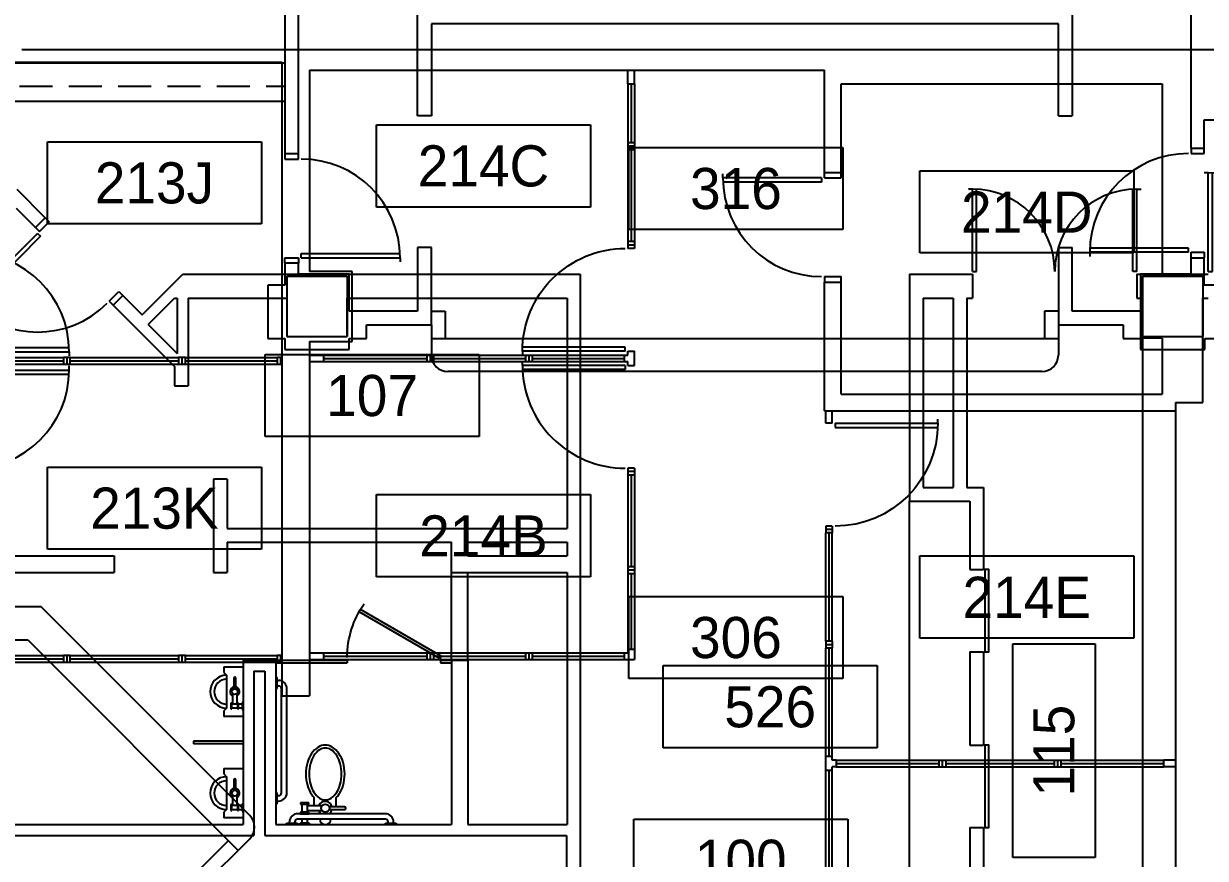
# Model space of a CAD drawing. Header units: inches. Extents: x -219 to 4035, y -10 to 4981.
# Drawn here: x 1685 to 2115.9, y 3794.2 to 4098.6 of the extents above; entities that cross this region are included whole.
import ezdxf
from ezdxf.enums import TextEntityAlignment as Align

# ---------------------------------------------------------------- set-up
doc = ezdxf.new("R2010")
doc.units = ezdxf.units.IN
doc.header["$LTSCALE"] = 48
doc.header["$MEASUREMENT"] = 0
doc.linetypes.add('HIDDEN', pattern=[0.375, 0.25, -0.125])
doc.layers.get('0').update_dxf_attribs({"color": 13, "linetype": 'CONTINUOUS'})
for name, color, linetype in [('F1-BLDG1', 7, 'CONTINUOUS'), ('F1-BLDG3', 161, 'CONTINUOUS'), ('F1-BLDG4', 2, 'CONTINUOUS'), ('F1-DOOR1', 3, 'CONTINUOUS'), ('F1-DOORJMB', 32, 'CONTINUOUS'), ('F1-REST1', 12, 'CONTINUOUS'), ('F1-REST2', 8, 'CONTINUOUS'), ('F1-RMNOS', 3, 'CONTINUOUS'), ('F2-BLDG1', 7, 'CONTINUOUS'), ('F2-DOOR1', 3, 'CONTINUOUS'), ('F2-DOORJMB', 32, 'CONTINUOUS'), ('F2-RMNOS', 3, 'CONTINUOUS'), ('F2-WINDOW1', 1, 'CONTINUOUS'), ('F2-WINDOW2', 4, 'CONTINUOUS'), ('F3-BLDG1', 7, 'CONTINUOUS'), ('F3-BLDG2', 2, 'HIDDEN'), ('F3-BLDG4', 2, 'CONTINUOUS'), ('F3-DOOR1', 3, 'CONTINUOUS'), ('F3-DOORJMB', 32, 'CONTINUOUS'), ('F3-RMNOS', 3, 'CONTINUOUS'), ('F5-RMNOS', 3, 'CONTINUOUS')]:
    doc.layers.add(name, color=color, linetype=linetype)
for name, color, linetype, plot in [('F1-COLUMN1', 8, 'CONTINUOUS', False), ('F2-COLUMN1', 8, 'CONTINUOUS', False), ('F3-COLUMN1', 8, 'CONTINUOUS', False)]:
    doc.layers.add(name, color=color, linetype=linetype, plot=plot)
doc.styles.add('ATTR', font='romans.shx', dxfattribs={"width": 0.8, "height": 1.2})
doc.styles.add('ORIG-RMNOS', font='noting.shx')

# ---------------------------------------------------------------- blocks, each defined once
blk = doc.blocks.new('L-34C1')
for p, q in [((-11, 11), (11, 11)), ((-11, 11), (-11, -11)), ((11, 11), (11, -11)), ((-11, -11), (11, -11))]:
    blk.add_line(p, q)
blk = doc.blocks.new('ADR-30DL')
for p, q in [((0, 31), (-1.5, 31)), ((0, 1), (0, 31)), ((1.5, 1), (1.5, 30.96)), ((58.5, 1), (58.5, 30.96)), ((60, 31), (61.5, 31)), ((60, 1), (60, 31)), ((0, 1), (1.5, 1)), ((60, 1), (58.5, 1))]:
    blk.add_line(p, q)
for centre, start, end in [((0, 1), 0, 90), ((60, 1), 90, 180)]:
    blk.add_arc(centre, 30, start, end)
blk = doc.blocks.new('ADR-36DL')
for p, q in [((0, 37), (-1.5, 37)), ((0, 1), (0, 37)), ((1.5, 1), (1.5, 36.97)), ((70.5, 1), (70.5, 36.97)), ((72, 1), (72, 37)), ((72, 37), (73.5, 37)), ((0, 1), (1.5, 1)), ((72, 1), (70.5, 1))]:
    blk.add_line(p, q)
for centre, start, end in [((0, 1), 0, 90), ((72, 1), 90, 180)]:
    blk.add_arc(centre, 36, start, end)
blk = doc.blocks.new('ADR-36R')
for p, q in [((-1.5, 1), (-1.5, 36.97)), ((0, 1), (0, 37)), ((0, 37), (1.5, 37)), ((0, 1), (-1.5, 1))]:
    blk.add_line(p, q)
blk.add_arc((0, 1), 36, 90, 180)
blk = doc.blocks.new('BDR-34')
for p, q in [((-0.25, 1.43), (29.19, 18.43)), ((0.25, 0.57), (29.69, 17.57)), ((-0.25, 1.43), (0.25, 0.57))]:
    blk.add_line(p, q)
blk.add_arc((0, 1), 34, 0, 35.0958)
blk = doc.blocks.new('PLMB014')
for p, q in [((-9, -7), (-9, 0)), ((-9, 0), (9, 0)), ((3.85, 0), (6.65, 0)), ((9, 0), (9, -7)), ((-0.98, -2.6501), (-4.9, -2.6501)), ((-4.9, -3.35), (-0.98, -3.35)), ((0.7826, -2.3), (4.55, -2.3)), ((4.55, -3.7), (0.784, -3.7)), ((4.2, -0.35), (6.3, -0.35)), ((4.2, -1.6), (4.2, -1.95)), ((6.3, -1.6), (4.2, -1.6)), ((4.2, -1.95), (6.3, -1.95)), ((4.2, -4.05), (4.2, -4.4001)), ((6.3, -4.05), (4.2, -4.05)), ((4.55, -0.35), (4.55, -1.6)), ((4.55, -1.95), (4.55, -4.05)), ((5.95, -1.6), (5.95, -0.35)), ((5.95, -4.05), (5.95, -1.95)), ((6.3, -1.95), (6.3, -1.6)), ((6.3, -4.4001), (6.3, -4.05)), ((-9, -7), (-7, -7)), ((-7, -7), (-6, -6)), ((-6, -6), (6, -6)), ((4.2, -4.4001), (6.3, -4.4001)), ((6, -6), (7, -7)), ((7, -7), (9, -7))]:
    blk.add_line(p, q)
blk.add_circle((0, -3), 1.05)
for centre, radius, start, end in [((4.215, 0.0154), 0.3657, 182.4084, 267.5916), ((6.285, 0.0154), 0.3657, 272.4084, 357.5916), ((-4.9, -3), 0.35, 90, 270), ((0, -3), 1.75, 23.578178, 168.577), ((0, -3), 1.75, 191.8763, 336.5863), ((0, -6), 6, 180, 0), ((0, -6), 4.5, 180, 0)]:
    blk.add_arc(centre, radius, start, end)
at = {"style": 'ATTR', "width": 0.8, "flags": 9}
blk.add_attdef('ESTCODE', (0, 0), '', height=0.00000036, dxfattribs=at)
blk = doc.blocks.new('rmnos')
at = {"color": 11}
for p, q in [((-0.40625, 0.15625), (0.40625, 0.15625)), ((-0.40625, -0.15625), (-0.40625, 0.15625)), ((0.40625, 0.15625), (0.40625, -0.15625)), ((0.40625, -0.15625), (-0.40625, -0.15625))]:
    blk.add_line(p, q, dxfattribs=at)
at = {"color": 9, "style": 'ORIG-RMNOS'}
blk.add_attdef('ROOM', text='', height=0.15625, dxfattribs=at).set_placement((0, 0), align=Align.MIDDLE)
blk = doc.blocks.new('ADR-36L')
for p, q in [((0, 37), (-1.5, 37)), ((0, 1), (0, 37)), ((1.5, 1), (1.5, 36.97)), ((0, 1), (1.5, 1))]:
    blk.add_line(p, q)
blk.add_arc((0, 1), 36, 0, 90)
blk = doc.blocks.new('ard-37.5')
for p, q in [((0, -1), (0, -38.5)), ((0, -1), (1.5, -1)), ((1.5, -1), (1.5, -38.47)), ((0, -38.5), (-1.5, -38.5))]:
    blk.add_line(p, q)
blk.add_arc((0, -1), 37.5, 270, 0)

msp = doc.modelspace()

# ---------------------------------------------------------------- linework, layer by layer
at = {"layer": 'F1-BLDG1'}
for p, q in [((1682.47, 4038.22), (1692.9, 4027.79)), ((1682.29, 4031.33), (1689.36, 4024.25)), ((1689.36, 4024.25), (1692.9, 4027.79)), ((1728.25, 3992.43), (1743.07, 4007.25)), ((1743.07, 4007.25), (1888, 4007.25)), ((1888, 4007.25), (1888, 3714.75)), ((2008, 4007.25), (2008, 3924.5)), ((2008, 4007.25), (2031, 4007.25)), ((2031, 4007.25), (2031, 3998.5)), ((2091, 4007.25), (2091, 3998.5)), ((2091, 4007.25), (2117, 4007.25)), ((1717.64, 3995.97), (1721.18, 3999.51)), ((1721.18, 3999.51), (1728.25, 3992.43)), ((1717.64, 3995.97), (1740, 3973.61)), ((1739.97, 3998.5), (1741, 3998.5)), ((1745, 3998.5), (1745, 3966.5)), ((1745, 3998.5), (1781, 3998.5)), ((1781, 3998.5), (1781, 3984.5)), ((1803, 3984.5), (1803, 3998.5)), ((1803, 3998.5), (1883.25, 3998.5)), ((1883.25, 3998.5), (1883.25, 3914.5)), ((2029, 3998.5), (2029, 3929.5)), ((2029, 3998.5), (2031, 3998.5)), ((2091, 3998.5), (2093, 3998.5)), ((2093, 3998.5), (2093, 3732.5)), ((2115, 3960.5), (2115, 3998.5)), ((2115, 3998.5), (2117, 3998.5)), ((1781, 3984.5), (1803, 3984.5)), ((1740, 3973.61), (1740, 3966.5)), ((1740, 3966.5), (1745, 3966.5)), ((2105, 3960.5), (2115, 3960.5)), ((2105, 3960.5), (2105, 3694.5)), ((1754.25, 3932.5), (1754.25, 3898.5)), ((1759.25, 3932.5), (1754.25, 3932.5)), ((1759.25, 3932.5), (1759.25, 3914.5)), ((2029, 3929.5), (2035, 3929.5)), ((2035, 3929.5), (2035, 3899.5)), ((2008, 3924.5), (2030, 3924.5)), ((2030, 3924.5), (2030, 3899.5)), ((1759.25, 3914.5), (1883.25, 3914.5)), ((1759.25, 3909.5), (1841, 3909.5)), ((1759.25, 3909.5), (1759.25, 3898.5)), ((1841, 3898.5), (1841, 3909.5)), ((1662.75, 3904.5), (1718, 3904.5)), ((1718, 3904.5), (1718, 3898.5)), ((1666.75, 3898.5), (1718, 3898.5)), ((1754.25, 3898.5), (1759.25, 3898.5)), ((1841, 3898.5), (1883.25, 3898.5)), ((1883.25, 3898.5), (1883.25, 3806.5)), ((2030, 3899.5), (2035, 3899.5)), ((1765, 3866.5), (1765, 3806.5)), ((1765, 3866.5), (1777, 3866.5)), ((1777, 3866.5), (1777, 3806.5)), ((1841, 3866.5), (1841, 3806.5)), ((1841, 3866.5), (1847, 3866.5)), ((1847, 3866.5), (1847, 3806.5)), ((2030, 3869.5), (2035, 3869.5)), ((2030, 3869.5), (2030, 3835.5)), ((2035, 3869.5), (2035, 3835.5)), ((2030, 3835.5), (2035, 3835.5)), ((1666.75, 3806.5), (1765, 3806.5)), ((1777, 3806.5), (1841, 3806.5)), ((1847, 3806.5), (1883.25, 3806.5)), ((2030, 3805.5), (2035, 3805.5)), ((2030, 3805.5), (2030, 3781)), ((2035, 3805.5), (2035, 3732.5))]:
    msp.add_line(p, q, dxfattribs=at)
at = {"layer": 'F1-BLDG3'}
for p, q in [((1730.37, 3988.9), (1739.97, 3998.5)), ((1741, 3998.5), (1741, 3978.27)), ((2013, 3998.5), (2024, 3998.5)), ((2013, 3998.5), (2013, 3929.5)), ((2024, 3998.5), (2024, 3929.5)), ((1730.37, 3988.9), (1741, 3978.27)), ((2013, 3929.5), (2024, 3929.5)), ((1847, 3904.5), (1847, 3909.5)), ((1847, 3909.5), (1883.25, 3909.5)), ((1883.25, 3909.5), (1883.25, 3904.5)), ((1847, 3904.5), (1883.25, 3904.5)), ((1769, 3862.5), (1769, 3802.5)), ((1769, 3862.5), (1773, 3862.5)), ((1773, 3862.5), (1773, 3802.5)), ((1663, 3802.5), (1769, 3802.5)), ((1773, 3802.5), (1883, 3802.5)), ((1883, 3802.5), (1883, 3790.5))]:
    msp.add_line(p, q, dxfattribs=at)
at = {"layer": 'F1-BLDG4'}
msp.add_line((2008, 3781), (2008, 3924.5), dxfattribs=at)
at = {"layer": 'F1-DOOR1'}
for points in [[(2035.5, 3899.5), (2035.5, 3869.5), (2037, 3869.5), (2037, 3899.5)], [(2035.5, 3835.5), (2035.5, 3805.5), (2037, 3805.5), (2037, 3835.5)]]:
    msp.add_lwpolyline(points, close=True, dxfattribs=at)
at = {"layer": 'F1-DOORJMB'}
for p, q in [((1690.77, 4022.84), (1694.31, 4026.38)), ((1692.9, 4027.79), (1694.31, 4026.38)), ((1689.36, 4024.25), (1690.77, 4022.84)), ((1716.23, 3997.38), (1719.77, 4000.92)), ((1719.77, 4000.92), (1721.18, 3999.51)), ((1716.23, 3997.38), (1717.64, 3995.97))]:
    msp.add_line(p, q, dxfattribs=at)
at = {"layer": 'F1-REST1'}
for p, q in [((1777, 3866.5), (1803, 3866.5)), ((1803, 3866.5), (1803, 3865.5)), ((1837, 3866.5), (1837, 3865.5)), ((1837, 3866.5), (1841, 3866.5)), ((1777, 3865.5), (1803, 3865.5)), ((1837, 3865.5), (1841, 3865.5)), ((1765, 3837), (1747, 3837)), ((1747, 3837), (1747, 3836)), ((1765, 3836), (1747, 3836))]:
    msp.add_line(p, q, dxfattribs=at)
at = {"layer": 'F1-REST2'}
for p, q in [((1841, 3866.5), (1841, 3898.5)), ((1847, 3866.5), (1847, 3898.5)), ((1777.5, 3860.11), (1777, 3860.11)), ((1777.5, 3856.11), (1777.5, 3860.11)), ((1777.5, 3859.11), (1778, 3859.11)), ((1777.5, 3857.11), (1778, 3857.11)), ((1777, 3856.11), (1777.5, 3856.11)), ((1779, 3818.11), (1779, 3856.11)), ((1781, 3818.11), (1781, 3856.11)), ((1777.5, 3818.11), (1777, 3818.11)), ((1777.5, 3814.11), (1777.5, 3818.11)), ((1777, 3814.11), (1777.5, 3814.11)), ((1777.5, 3817.11), (1778, 3817.11)), ((1777.5, 3815.11), (1778, 3815.11)), ((1789, 3814.5), (1786, 3814.5)), ((1786, 3814.5), (1786, 3814)), ((1786, 3814), (1789, 3814)), ((1786.5, 3814), (1786.5, 3811)), ((1788.5, 3811), (1788.5, 3814)), ((1789, 3814), (1789, 3814.5)), ((1791, 3813.5), (1791, 3816.36)), ((1799, 3813.5), (1799, 3816.36)), ((1816.91, 3810.5), (1784.91, 3810.5)), ((1789, 3811), (1786, 3811)), ((1786, 3811), (1786, 3810.5)), ((1786, 3810.5), (1789, 3810.5)), ((1788.5, 3813.5), (1793.88, 3813.5)), ((1793.9, 3811.5), (1788.5, 3811.5)), ((1789, 3810.5), (1789, 3811)), ((1793, 3810.5), (1793, 3811)), ((1802, 3813), (1796.4, 3813)), ((1796.4, 3812), (1802, 3812)), ((1797, 3810.5), (1797, 3811)), ((1780.91, 3806.5), (1780.91, 3807)), ((1780.91, 3807), (1784.91, 3807)), ((1781.91, 3807), (1781.91, 3807.5)), ((1783.91, 3807), (1783.91, 3807.5)), ((1816.91, 3808.5), (1784.91, 3808.5)), ((1784.91, 3807), (1784.91, 3806.5)), ((1789.5, 3806.5), (1785.5, 3806.5)), ((1789, 3807), (1786, 3807)), ((1786.5, 3808.5), (1786.5, 3807)), ((1788.5, 3807), (1788.5, 3808.5)), ((1816.91, 3806.5), (1816.91, 3807)), ((1816.91, 3807), (1820.91, 3807)), ((1817.91, 3807), (1817.91, 3807.5)), ((1819.91, 3807), (1819.91, 3807.5)), ((1820.91, 3807), (1820.91, 3806.5))]:
    msp.add_line(p, q, dxfattribs=at)
for points in [[(1795, 3835.5, 0.138729), (1792.45, 3834.78, 0.107079), (1790, 3832.42, 0.080337), (1788.5, 3829.17, 0.068118), (1787.93, 3825, 0.068118), (1788.5, 3820.83, 0.080337), (1790, 3817.58, 0.048991), (1791, 3816.36, 0.138729)], [(1799, 3816.36, 0.048991), (1800, 3817.58, 0.080337), (1801.5, 3820.83, 0.068118), (1802.07, 3825, 0.068118), (1801.5, 3829.17, 0.080337), (1800, 3832.42, 0.107079), (1797.55, 3834.78, 0.138729), (1795, 3835.5, 0.138729)]]:
    msp.add_lwpolyline(points, format="xyb", dxfattribs=at)
msp.add_lwpolyline([(1795, 3834.45, 0.147629), (1792.91, 3833.82, 0.10713), (1790.83, 3831.68, 0.076355), (1789.58, 3828.78, 0.063283), (1789.1, 3825, 0.063283), (1789.58, 3821.22, 0.076355), (1790.83, 3818.32, 0.10713), (1792.91, 3816.18, 0.147629), (1795, 3815.55, 0.147629), (1797.09, 3816.18, 0.10713), (1799.17, 3818.32, 0.076355), (1800.42, 3821.22, 0.063283), (1800.9, 3825, 0.063283), (1800.42, 3828.78, 0.076355), (1799.17, 3831.68, 0.10713), (1797.09, 3833.82, 0.147629)], format="xyb", close=True, dxfattribs=at)
msp.add_circle((1795, 3812.5), 1.5, dxfattribs=at)
for centre, radius, start, end in [((1778, 3856.11), 3, 0, 90), ((1778, 3856.11), 1, 0, 90), ((1778, 3818.11), 1, 270, 0), ((1778, 3818.11), 3, 270, 0), ((1795, 3812.5), 2.5, 11.8763, 156.4218), ((1784.91, 3807.5), 3, 90, 180), ((1795, 3812.5), 2.5, 203.5782, 233.1319), ((1795, 3812.5), 2.5, 306.8681, 348.577), ((1798, 3813.5), 1, 330.0031, 0), ((1802, 3812.5), 0.5, 270, 90), ((1816.91, 3807.5), 3, 0, 90), ((1784.91, 3807.5), 1, 90, 180), ((1786.02, 3806.48), 0.522, 92.4084, 177.5916), ((1788.98, 3806.48), 0.522, 2.4084, 87.5916), ((1795, 3808.5), 2, 180, 0), ((1816.91, 3807.5), 1, 0, 90)]:
    msp.add_arc(centre, radius, start, end, dxfattribs=at)
at = {"layer": 'F2-BLDG1'}
for p, q in [((1684.37, 4089.25), (2817, 4089.25)), ((1779.25, 4084.5), (1603.25, 4084.5)), ((1779.25, 3853.5), (1779.25, 4084.5)), ((1789.25, 4081.62), (1789.25, 4008.25)), ((1789.25, 4081.62), (1977, 4081.62)), ((1977, 4044.37), (1977, 4081.62)), ((1983.13, 4076.62), (2100.13, 4076.62)), ((1983.13, 4044.37), (1983.13, 4076.62)), ((2100.13, 4076.62), (2100.13, 4007.12)), ((1977, 4044.37), (1983.13, 4044.37)), ((1804.75, 4008.25), (1789.25, 4008.25)), ((1804.75, 3982.75), (1804.75, 4008.25)), ((1977, 3957.37), (1977, 4004.37)), ((1977, 4004.37), (1983.13, 4004.37)), ((1983.13, 3963.5), (1983.13, 4004.37)), ((2100.13, 4007.12), (2092.38, 4007.12)), ((2092.38, 3983.88), (2092.38, 4007.12)), ((1789.25, 3982.75), (1804.75, 3982.75)), ((1789.25, 3982.75), (1789.25, 3853.5)), ((2100.13, 3983.88), (2092.38, 3983.88)), ((2100.13, 3983.88), (2100.13, 3963.5)), ((1983.13, 3963.5), (2100.13, 3963.5)), ((1977, 3957.37), (2105, 3957.37)), ((2105, 3957.37), (2105, 3698.87)), ((1779.25, 3853.5), (1789.25, 3853.5))]:
    msp.add_line(p, q, dxfattribs=at)
at = {"layer": 'F2-DOORJMB'}
for p, q in [((1977, 4042.37), (1977, 4044.37)), ((1977, 4042.37), (1983.13, 4042.37)), ((1977, 4042.37), (1983.13, 4042.37)), ((1983.13, 4042.37), (1983.13, 4044.37)), ((1977, 4006.37), (1983.13, 4006.37)), ((1977, 4006.37), (1983.13, 4006.37)), ((1977, 4006.37), (1977, 4004.37)), ((1983.13, 4004.37), (1983.13, 4006.37))]:
    msp.add_line(p, q, dxfattribs=at)
at = {"layer": 'F2-WINDOW1'}
for p, q in [((1905.37, 4076.62), (1905.37, 4055.12)), ((1906.56, 4076.62), (1906.56, 4055.12)), ((1907.75, 4076.62), (1907.75, 4055.12)), ((1905.37, 4052.62), (1905.37, 4019.12)), ((1906.56, 4052.62), (1906.56, 4019.12)), ((1907.75, 4052.62), (1907.75, 4019.12)), ((1794.5, 3977.75), (1832, 3977.75)), ((1834.5, 3977.75), (1868, 3977.75)), ((1870.5, 3977.75), (1904, 3977.75)), ((1666, 3976.83), (1699.5, 3976.83)), ((1666, 3975.64), (1699.5, 3975.64)), ((1666, 3974.46), (1699.5, 3974.46)), ((1702, 3976.83), (1741.5, 3976.83)), ((1702, 3975.64), (1741.5, 3975.64)), ((1702, 3974.46), (1741.5, 3974.46)), ((1744, 3976.83), (1777.5, 3976.83)), ((1744, 3975.64), (1777.5, 3975.64)), ((1744, 3974.46), (1777.5, 3974.46)), ((1794.5, 3976.56), (1832, 3976.56)), ((1794.5, 3975.38), (1832, 3975.38)), ((1834.5, 3976.56), (1868, 3976.56)), ((1834.5, 3975.38), (1868, 3975.38)), ((1870.5, 3976.56), (1904, 3976.56)), ((1870.5, 3975.38), (1904, 3975.38)), ((1905.37, 3934), (1905.37, 3900.5)), ((1906.56, 3934), (1906.56, 3900.5)), ((1907.75, 3934), (1907.75, 3900.5)), ((1977.5, 3873.37), (1977.5, 3912.87)), ((1978.69, 3873.37), (1978.69, 3912.87)), ((1979.88, 3873.37), (1979.88, 3912.87)), ((1905.37, 3898), (1905.37, 3870.5)), ((1906.56, 3898), (1906.56, 3870.5)), ((1907.75, 3898), (1907.75, 3870.5)), ((1977.5, 3831.37), (1977.5, 3870.87)), ((1978.69, 3831.37), (1978.69, 3870.87)), ((1979.88, 3831.37), (1979.88, 3870.87)), ((1666, 3868.14), (1699.5, 3868.14)), ((1666, 3866.96), (1699.5, 3866.96)), ((1666, 3865.77), (1699.5, 3865.77)), ((1702, 3868.14), (1741.5, 3868.14)), ((1702, 3866.96), (1741.5, 3866.96)), ((1702, 3865.77), (1741.5, 3865.77)), ((1744, 3868.14), (1777.5, 3868.14)), ((1744, 3866.96), (1777.5, 3866.96)), ((1744, 3865.77), (1777.5, 3865.77)), ((1794.5, 3869.12), (1832, 3869.12)), ((1794.5, 3867.94), (1832, 3867.94)), ((1794.5, 3866.75), (1832, 3866.75)), ((1834.5, 3869.12), (1868, 3869.12)), ((1834.5, 3867.94), (1868, 3867.94)), ((1834.5, 3866.75), (1868, 3866.75)), ((1870.5, 3869.12), (1904, 3869.12)), ((1870.5, 3867.94), (1904, 3867.94)), ((1870.5, 3866.75), (1904, 3866.75)), ((1981.25, 3830), (2018.75, 3830)), ((1981.25, 3828.81), (2018.75, 3828.81)), ((1981.25, 3827.62), (2018.75, 3827.62)), ((2021.25, 3830), (2060.75, 3830)), ((2021.25, 3828.81), (2060.75, 3828.81)), ((2021.25, 3827.62), (2060.75, 3827.62)), ((2063.25, 3830), (2100.75, 3830)), ((2063.25, 3828.81), (2100.75, 3828.81)), ((2063.25, 3827.62), (2100.75, 3827.62)), ((1977.5, 3780.75), (1977.5, 3826.25)), ((1978.69, 3780.75), (1978.69, 3826.25)), ((1979.88, 3780.75), (1979.88, 3826.25))]:
    msp.add_line(p, q, dxfattribs=at)
at = {"layer": 'F2-WINDOW2'}
for p, q in [((1905.37, 4076.62), (1905.37, 4081.62)), ((1907.75, 4076.62), (1907.75, 4081.62)), ((1905.37, 4076.62), (1907.75, 4076.62)), ((1907.75, 4055.12), (1905.37, 4055.12)), ((1905.37, 4055.12), (1905.37, 4052.62)), ((1907.75, 4055.12), (1907.75, 4052.62)), ((1907.75, 4053.88), (1905.37, 4053.88)), ((1907.75, 4052.62), (1905.37, 4052.62)), ((1907.75, 4019.12), (1905.37, 4019.12)), ((1905.37, 4019.12), (1905.37, 4016.62)), ((1907.75, 4017.88), (1905.37, 4017.88)), ((1907.75, 4016.62), (1905.37, 4016.62)), ((1907.75, 4019.12), (1907.75, 4016.62)), ((1789.25, 3977.75), (1794.5, 3977.75)), ((1794.5, 3975.38), (1794.5, 3977.75)), ((1832, 3977.75), (1832, 3975.38)), ((1832, 3977.75), (1834.5, 3977.75)), ((1833.25, 3977.75), (1833.25, 3975.38)), ((1834.5, 3977.75), (1834.5, 3975.38)), ((1868, 3977.75), (1868, 3975.38)), ((1868, 3977.75), (1870.5, 3977.75)), ((1869.25, 3977.75), (1869.25, 3975.38)), ((1870.5, 3977.75), (1870.5, 3975.38)), ((1904, 3977.75), (1905.37, 3977.75)), ((1904, 3977.75), (1904, 3975.38)), ((1905.37, 3979.12), (1907.75, 3979.12)), ((1905.37, 3977.75), (1905.37, 3979.12)), ((1907.75, 3974), (1907.75, 3979.12)), ((1702, 3976.83), (1699.5, 3976.83)), ((1699.5, 3976.83), (1699.5, 3974.46)), ((1699.5, 3974.46), (1702, 3974.46)), ((1700.75, 3976.83), (1700.75, 3974.46)), ((1702, 3974.46), (1702, 3976.83)), ((1741.5, 3976.83), (1741.5, 3974.46)), ((1744, 3976.83), (1741.5, 3976.83)), ((1741.5, 3974.46), (1744, 3974.46)), ((1742.75, 3976.83), (1742.75, 3974.46)), ((1744, 3974.46), (1744, 3976.83)), ((1778.75, 3976.83), (1777.5, 3976.83)), ((1777.5, 3976.83), (1777.5, 3974.46)), ((1777.5, 3974.46), (1778.75, 3974.46)), ((1778.75, 3976.83), (1779.25, 3976.83)), ((1778.75, 3974.46), (1778.75, 3976.83)), ((1778.75, 3974.46), (1779.25, 3974.46)), ((1789.25, 3975.38), (1794.5, 3975.38)), ((1832, 3975.38), (1834.5, 3975.38)), ((1868, 3975.38), (1870.5, 3975.38)), ((1904, 3975.38), (1905.37, 3975.38)), ((1905.37, 3974), (1905.37, 3975.38)), ((1905.37, 3974), (1907.75, 3974)), ((1977.5, 3952.87), (1977.5, 3957.37)), ((1979.88, 3952.87), (1979.88, 3957.37)), ((1979.88, 3952.87), (1977.5, 3952.87)), ((1907.75, 3936.5), (1905.37, 3936.5)), ((1905.37, 3936.5), (1905.37, 3934)), ((1907.75, 3935.25), (1905.37, 3935.25)), ((1907.75, 3936.5), (1907.75, 3934)), ((1907.75, 3934), (1905.37, 3934)), ((1979.88, 3915.37), (1977.5, 3915.37)), ((1977.5, 3915.37), (1977.5, 3912.87)), ((1979.88, 3914.12), (1977.5, 3914.12)), ((1979.88, 3915.37), (1979.88, 3912.87)), ((1979.88, 3912.87), (1977.5, 3912.87)), ((1907.75, 3900.5), (1905.37, 3900.5)), ((1905.37, 3900.5), (1905.37, 3898)), ((1907.75, 3900.5), (1907.75, 3898)), ((1907.75, 3899.25), (1905.37, 3899.25)), ((1907.75, 3898), (1905.37, 3898)), ((1905.37, 3870.5), (1905.37, 3869.12)), ((1905.37, 3870.5), (1907.75, 3870.5)), ((1907.75, 3870.5), (1907.75, 3866.75)), ((1979.88, 3873.37), (1977.5, 3873.37)), ((1977.5, 3873.37), (1977.5, 3870.87)), ((1979.88, 3872.12), (1977.5, 3872.12)), ((1979.88, 3870.87), (1977.5, 3870.87)), ((1979.88, 3873.37), (1979.88, 3870.87)), ((1702, 3868.14), (1699.5, 3868.14)), ((1699.5, 3868.14), (1699.5, 3865.77)), ((1699.5, 3865.77), (1702, 3865.77)), ((1700.75, 3868.14), (1700.75, 3865.77)), ((1702, 3865.77), (1702, 3868.14)), ((1741.5, 3868.14), (1741.5, 3865.77)), ((1744, 3868.14), (1741.5, 3868.14)), ((1741.5, 3865.77), (1744, 3865.77)), ((1742.75, 3868.14), (1742.75, 3865.77)), ((1744, 3865.77), (1744, 3868.14)), ((1778.75, 3868.14), (1777.5, 3868.14)), ((1777.5, 3868.14), (1777.5, 3865.77)), ((1777.5, 3865.77), (1778.75, 3865.77)), ((1778.75, 3868.14), (1779.25, 3868.14)), ((1778.75, 3865.77), (1778.75, 3868.14)), ((1778.75, 3865.77), (1779.25, 3865.77)), ((1789.25, 3869.12), (1794.5, 3869.12)), ((1789.25, 3866.75), (1794.5, 3866.75)), ((1794.5, 3866.75), (1794.5, 3869.12)), ((1832, 3869.12), (1832, 3866.75)), ((1832, 3869.12), (1834.5, 3869.12)), ((1832, 3866.75), (1834.5, 3866.75)), ((1833.25, 3869.12), (1833.25, 3866.75)), ((1834.5, 3869.12), (1834.5, 3866.75)), ((1868, 3869.12), (1868, 3866.75)), ((1868, 3869.12), (1870.5, 3869.12)), ((1868, 3866.75), (1870.5, 3866.75)), ((1869.25, 3869.12), (1869.25, 3866.75)), ((1870.5, 3869.12), (1870.5, 3866.75)), ((1904, 3869.12), (1905.37, 3869.12)), ((1904, 3869.12), (1904, 3866.75)), ((1904, 3866.75), (1907.75, 3866.75)), ((1977.5, 3826.25), (1977.5, 3831.37)), ((1979.88, 3831.37), (1977.5, 3831.37)), ((1979.88, 3830), (1979.88, 3831.37)), ((1981.25, 3830), (1979.88, 3830)), ((1981.25, 3827.62), (1979.88, 3827.62)), ((1979.88, 3826.25), (1979.88, 3827.62)), ((1981.25, 3830), (1981.25, 3827.62)), ((2018.75, 3830), (2018.75, 3827.62)), ((2018.75, 3830), (2021.25, 3830)), ((2018.75, 3827.62), (2021.25, 3827.62)), ((2020, 3830), (2020, 3827.62)), ((2021.25, 3830), (2021.25, 3827.62)), ((2060.75, 3830), (2060.75, 3827.62)), ((2060.75, 3830), (2063.25, 3830)), ((2060.75, 3827.62), (2063.25, 3827.62)), ((2062, 3830), (2062, 3827.62)), ((2063.25, 3830), (2063.25, 3827.62)), ((2105, 3830), (2100.75, 3830)), ((2100.75, 3827.62), (2100.75, 3830)), ((2105, 3827.62), (2100.75, 3827.62)), ((1979.88, 3826.25), (1977.5, 3826.25))]:
    msp.add_line(p, q, dxfattribs=at)
at = {"layer": 'F3-BLDG1'}
for p, q in [((1780.25, 4130), (1780.25, 4051.25)), ((1785.25, 4051.25), (1785.25, 4130)), ((2110.75, 4053.25), (2110.75, 4132.25)), ((1828.68, 4065), (1828.68, 4103.5)), ((2067.32, 4103.5), (2067.32, 4065)), ((2062.32, 4098.5), (1833.68, 4098.5)), ((1833.68, 4098.5), (1833.68, 4065)), ((2062.32, 4065), (2062.32, 4098.5)), ((1833.68, 4065), (1828.68, 4065)), ((2062.32, 4065), (2067.32, 4065)), ((2115.5, 4053.25), (2115.5, 4063.5)), ((2115.5, 4063.5), (2193.5, 4063.5)), ((1780.25, 4051.25), (1785.25, 4051.25)), ((2110.75, 4053.25), (2115.5, 4053.25)), ((1828.68, 4017), (1828.68, 3993.75)), ((1833.68, 4017), (1828.68, 4017)), ((1833.68, 3988.75), (1833.68, 4017)), ((2062.32, 4017), (2067.32, 4017)), ((2062.32, 4017), (2062.32, 3988.75)), ((2067.32, 3993.75), (2067.32, 4017)), ((2110.75, 4013.25), (2115.5, 4013.25)), ((2110.75, 4007.25), (2110.75, 4013.25)), ((2115.5, 4003.25), (2115.5, 4013.25)), ((1785.25, 4011.25), (1780.25, 4011.25)), ((1780.25, 4011.25), (1780.25, 4003.25)), ((1785.25, 4007.25), (1785.25, 4011.25)), ((1803.75, 4007.25), (1785.25, 4007.25)), ((1803.75, 3993.75), (1803.75, 4007.25)), ((2110.75, 4007.25), (2092.25, 4007.25)), ((2092.25, 4007.25), (2092.25, 3993.75)), ((1780.25, 4003.25), (1774, 4003.25)), ((1774, 4003.25), (1774, 3983.75)), ((2122, 4003.25), (2115.5, 4003.25)), ((1828.68, 3993.75), (1803.75, 3993.75)), ((2092.25, 3993.75), (2067.32, 3993.75)), ((1810, 3983.75), (1810, 3988.75)), ((1810, 3988.75), (1833.68, 3988.75)), ((2062.32, 3988.75), (2086, 3988.75)), ((2086, 3988.75), (2086, 3983.75)), ((1774, 3983.75), (1780.25, 3983.75)), ((1780.25, 3983.75), (1780.25, 3979.75)), ((1803.75, 3979.75), (1803.75, 3983.75)), ((1803.75, 3983.75), (1810, 3983.75)), ((2086, 3983.75), (2092.25, 3983.75)), ((2092.25, 3983.75), (2092.25, 3979.75)), ((2115.75, 3979.75), (2115.75, 3983.75)), ((2115.75, 3983.75), (2122, 3983.75)), ((1780.25, 3979.75), (1803.75, 3979.75)), ((2092.25, 3979.75), (2115.75, 3979.75))]:
    msp.add_line(p, q, dxfattribs=at)
at = {"layer": 'F3-BLDG2'}
msp.add_line((1593.47, 4075.83), (1780.25, 4075.83), dxfattribs=at)
at = {"layer": 'F3-BLDG4'}
for p, q in [((1596.99, 4084.33), (1780.25, 4084.33)), ((1591.2, 4070.33), (1780.25, 4070.33)), ((1833.68, 3993.75), (1838.68, 3993.75)), ((1838.68, 3993.75), (1838.68, 3983.75)), ((2062.32, 3993.75), (2057.32, 3993.75)), ((2057.32, 3993.75), (2057.32, 3983.75)), ((1833.68, 3988.75), (1833.68, 3977.75)), ((2062.32, 3988.75), (2062.32, 3977.75)), ((1833.68, 3983.75), (2062.32, 3983.75)), ((2056.32, 3971.75), (1839.68, 3971.75)), ((1691.43, 3885.88), (1636.82, 3885.88)), ((1767.45, 3809.86), (1691.43, 3885.88)), ((1630.82, 3873.86), (1686.48, 3873.86)), ((1686.48, 3873.86), (1763.21, 3797.13)), ((1763.21, 3797.13), (1767.45, 3801.37)), ((1759.68, 3800.67), (1747.65, 3788.64)), ((1754.73, 3788.64), (1763.21, 3797.13))]:
    msp.add_line(p, q, dxfattribs=at)
for centre, start, end in [((1839.68, 3977.75), 180, 270), ((2056.32, 3977.75), 270, 0), ((1763.21, 3805.62), 315, 45)]:
    msp.add_arc(centre, 6, start, end, dxfattribs=at)
at = {"layer": 'F3-DOORJMB'}
for p, q in [((1780.25, 4051.25), (1780.25, 4049.25)), ((1785.25, 4049.25), (1785.25, 4051.25)), ((2110.75, 4053.25), (2110.75, 4051.25)), ((2110.75, 4051.25), (2115.5, 4051.25)), ((2115.5, 4051.25), (2115.5, 4053.25)), ((1780.25, 4049.25), (1785.25, 4049.25)), ((1780.25, 4011.25), (1780.25, 4013.25)), ((1780.25, 4013.25), (1785.25, 4013.25)), ((1785.25, 4013.25), (1785.25, 4011.25)), ((2110.75, 4015.25), (2115.5, 4015.25)), ((2110.75, 4013.25), (2110.75, 4015.25)), ((2115.5, 4015.25), (2115.5, 4013.25))]:
    msp.add_line(p, q, dxfattribs=at)

# ---------------------------------------------------------------- block references
at = {"layer": 'F1-COLUMN1'}
for p in [(1792, 3995.5), (2104, 3995.5)]:
    msp.add_blockref('L-34C1', p, dxfattribs=at)
at = {"layer": 'F1-DOOR1'}
for name, p in [('ADR-36DL', (2117, 4007.25)), ('ADR-30DL', (2031, 4007.25))]:
    msp.add_blockref(name, p, dxfattribs=at)
at = {"layer": 'F1-DOOR1', "rotation": 134.9999999999947}
msp.add_blockref('ADR-36R', (1690.77, 4022.84), dxfattribs=at)
at = {"layer": 'F1-REST2', "xscale": -1}
msp.add_blockref('BDR-34', (1837, 3866.5), dxfattribs=at)
at = {"layer": 'F1-REST2', "rotation": 270}
for p in [(1765, 3855), (1765, 3818)]:
    msp.add_blockref('PLMB014', p, dxfattribs=at)
at = {"layer": 'F1-RMNOS'}
ref = msp.add_blockref('rmnos', (1812.06, 3963.01), dxfattribs=dict(at, xscale=96, yscale=96, zscale=96))
ref.add_attrib('ROOM', '107', dxfattribs={"layer": '0', "color": 9, "height": 15, "style": 'ORIG-RMNOS'}).set_placement((1812.06, 3963.01), align=Align.MIDDLE)
ref = msp.add_blockref('rmnos', (2060.75, 3833.5), dxfattribs=dict(at, xscale=96, yscale=96, zscale=96, rotation=89.99999999999999))
ref.add_attrib('ROOM', '115', dxfattribs={"layer": '0', "color": 9, "height": 15, "rotation": 90, "style": 'ORIG-RMNOS'}).set_placement((2060.75, 3833.5), align=Align.MIDDLE)
ref = msp.add_blockref('rmnos', (1946.5, 3793.5), dxfattribs=dict(at, xscale=96, yscale=96, zscale=96))
ref.add_attrib('ROOM', '100', dxfattribs={"layer": '0', "color": 9, "height": 15, "style": 'ORIG-RMNOS'}).set_placement((1946.5, 3793.5), align=Align.MIDDLE)
at = {"layer": 'F2-COLUMN1'}
for p in [(1792, 3995.5), (2104, 3995.5)]:
    msp.add_blockref('L-34C1', p, dxfattribs=at)
at = {"layer": 'F2-DOOR1'}
for name, p, rotation in [('ADR-36R', (1977, 4042.37), 90), ('ADR-36R', (1664.59, 3978.99), 270), ('ADR-36L', (1664.59, 3972.3), 270), ('ard-37.5', (1905.37, 3974), 270)]:
    msp.add_blockref(name, p, dxfattribs=dict(at, rotation=rotation))
at = {"layer": 'F2-DOOR1', "xscale": -1}
for p, rotation in [((1905.37, 3979.12), 270), ((1979.88, 3952.87), 90)]:
    msp.add_blockref('ard-37.5', p, dxfattribs=dict(at, rotation=rotation))
at = {"layer": 'F2-RMNOS'}
ref = msp.add_blockref('rmnos', (1852.69, 4046.75), dxfattribs=dict(at, xscale=96, yscale=96, zscale=96))
ref.add_attrib('ROOM', '214C', dxfattribs={"layer": '0', "color": 9, "height": 15, "style": 'ORIG-RMNOS'}).set_placement((1852.69, 4046.75), align=Align.MIDDLE)
ref = msp.add_blockref('rmnos', (1732.69, 4040.56), dxfattribs=dict(at, xscale=96, yscale=96, zscale=96))
ref.add_attrib('ROOM', '213J', dxfattribs={"layer": '0', "color": 9, "height": 15, "style": 'ORIG-RMNOS'}).set_placement((1732.69, 4040.56), align=Align.MIDDLE)
ref = msp.add_blockref('rmnos', (2050.81, 4030), dxfattribs=dict(at, xscale=96, yscale=96, zscale=96))
ref.add_attrib('ROOM', '214D', dxfattribs={"layer": '0', "color": 9, "height": 15, "style": 'ORIG-RMNOS'}).set_placement((2050.81, 4030), align=Align.MIDDLE)
ref = msp.add_blockref('rmnos', (1732.69, 3921.93), dxfattribs=dict(at, xscale=96, yscale=96, zscale=96))
ref.add_attrib('ROOM', '213K', dxfattribs={"layer": '0', "color": 9, "height": 15, "style": 'ORIG-RMNOS'}).set_placement((1732.69, 3921.93), align=Align.MIDDLE)
ref = msp.add_blockref('rmnos', (1852.69, 3911.91), dxfattribs=dict(at, xscale=96, yscale=96, zscale=96))
ref.add_attrib('ROOM', '214B', dxfattribs={"layer": '0', "color": 9, "height": 15, "style": 'ORIG-RMNOS'}).set_placement((1852.69, 3911.91), align=Align.MIDDLE)
ref = msp.add_blockref('rmnos', (2050.81, 3889.53), dxfattribs=dict(at, xscale=96, yscale=96, zscale=96))
ref.add_attrib('ROOM', '214E', dxfattribs={"layer": '0', "color": 9, "height": 15, "style": 'ORIG-RMNOS'}).set_placement((2050.81, 3889.53), align=Align.MIDDLE)
at = {"layer": 'F3-COLUMN1'}
for p in [(1792, 3995.5), (2104, 3995.5)]:
    msp.add_blockref('L-34C1', p, dxfattribs=at)
at = {"layer": 'F3-DOOR1'}
for name, p, rotation in [('ADR-36L', (2110.75, 4015.25), 90), ('ADR-36R', (1785.25, 4013.25), 270)]:
    msp.add_blockref(name, p, dxfattribs=dict(at, rotation=rotation))
at = {"layer": 'F3-RMNOS'}
ref = msp.add_blockref('rmnos', (1944.75, 4038.5), dxfattribs=dict(at, xscale=96, yscale=96, zscale=96))
ref.add_attrib('ROOM', '316', dxfattribs={"layer": '0', "color": 9, "height": 15, "style": 'ORIG-RMNOS'}).set_placement((1944.75, 4038.5), align=Align.MIDDLE)
ref = msp.add_blockref('rmnos', (1944.75, 3874.75), dxfattribs=dict(at, xscale=96, yscale=96, zscale=96))
ref.add_attrib('ROOM', '306', dxfattribs={"layer": '0', "color": 9, "height": 15, "style": 'ORIG-RMNOS'}).set_placement((1944.75, 3874.75), align=Align.MIDDLE)
at = {"layer": 'F5-RMNOS'}
ref = msp.add_blockref('rmnos', (1957.25, 3849.5), dxfattribs=dict(at, xscale=96, yscale=96, zscale=96))
ref.add_attrib('ROOM', '526', dxfattribs={"layer": '0', "color": 9, "height": 15, "style": 'ORIG-RMNOS'}).set_placement((1957.25, 3849.5), align=Align.MIDDLE)

# ---------------------------------------------------------------- texts
at = {"layer": 'F1-REST2', "style": 'ATTR', "width": 0.8, "flags": 9}
msp.add_attdef('ESTCODE', (1789.5, 3806.5), '', height=0.0000769, rotation=180, dxfattribs=at)

doc.saveas('drawing.dxf')
